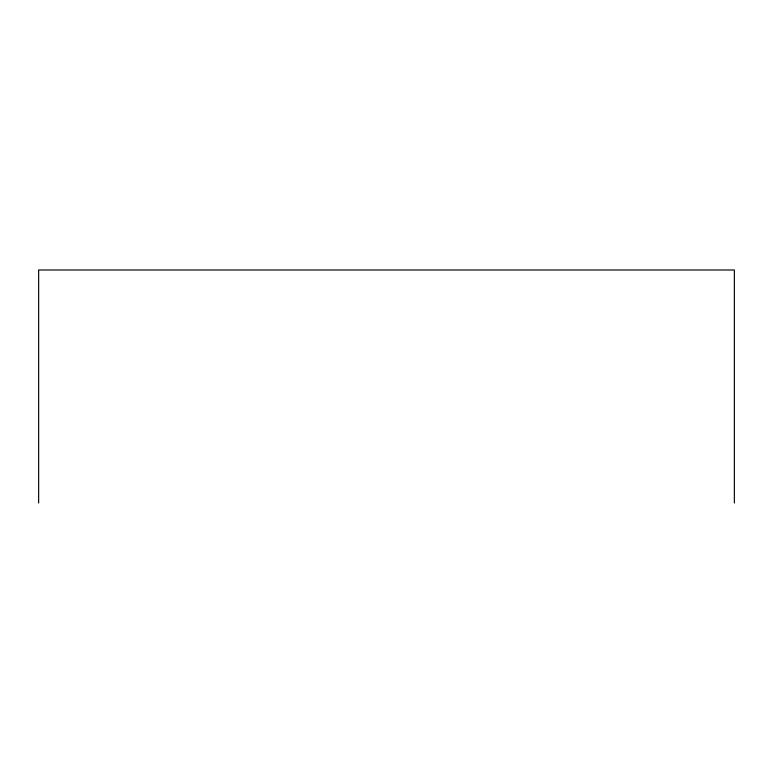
<?xml version="1.0" encoding="UTF-8"?>
<svg xmlns="http://www.w3.org/2000/svg" width="773" height="773" viewBox="0 0 773 773"><rect width="100%" height="100%" fill="white"/><g stroke="black" fill="none" stroke-linecap="round" stroke-linejoin="round"><path stroke-width="1.16" d="M734.35 503.01L734.35 269.99L38.65 269.99L38.65 503.01"/></g></svg>
